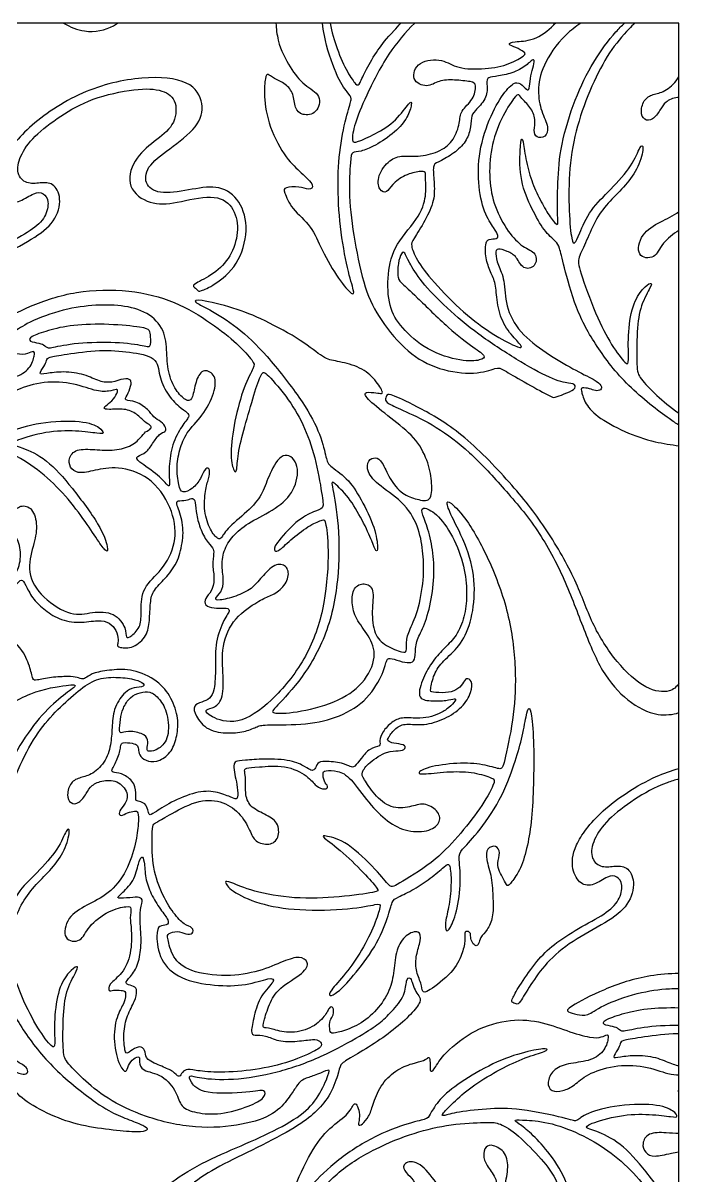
# Model space of a CAD drawing. Header units: millimetres. Extents: x 13 to 273, y -113 to 93.
# Drawn here: x 127 to 172.6, y 12.4 to 92.6 of the extents above; entities that cross this region are included whole.
import ezdxf

# ---------------------------------------------------------------- set-up
doc = ezdxf.new("R2010")
doc.units = ezdxf.units.MM
doc.header["$MEASUREMENT"] = 0
doc.layers.add('Layer 03', color=5, linetype='Continuous')

msp = doc.modelspace()

# ---------------------------------------------------------------- linework, layer by layer
at = {"layer": 'Layer 03'}
for p, q in [((172.577, 92.581), (13.123, 92.581)), ((172.577, -97.448), (172.577, 92.581))]:
    msp.add_line(p, q, dxfattribs=at)
for points, knots in [([(129.826, 92.581), (130.291, 92.302), (131.505, 91.812), (132.877, 92.117), (133.484, 92.514), (133.572, 92.581)], [269.641753, 269.641753, 269.641753, 269.641753, 270.718466, 272.32035, 272.617449, 272.617449, 272.617449, 272.617449]), ([(144.576, 92.581), (144.59, 92.194), (144.736, 91.03), (145.575, 89.411), (146.519, 88.221), (147.81, 87.593), (147.461, 86.239), (146.36, 86.129), (145.875, 86.649), (145.827, 87.675), (145.28, 88.379), (144.405, 88.721), (143.987, 89.111), (143.837, 88.878), (143.721, 87.634), (144.034, 85.353), (145.346, 83.042), (146.338, 82.199), (147.357, 81.205), (146.872, 80.958), (146.24, 81.229), (145.122, 81.164), (145.114, 80.917), (145.615, 79.684), (147.119, 78.455), (147.678, 76.878), (148.991, 74.653), (149.934, 73.596), (150.058, 73.842), (149.555, 75.309), (149.001, 78.428), (148.833, 81.571), (149.037, 84.304), (149.616, 86.664), (149.902, 87.397), (149.616, 87.642), (148.781, 88.813), (147.997, 91.209), (147.835, 92.308), (147.809, 92.581)], [219.714014, 219.714014, 219.714014, 219.714014, 220.504489, 221.927098, 223.349708, 224.772318, 226.194927, 227.617537, 229.040146, 230.462756, 231.885366, 233.307975, 234.730585, 236.153194, 237.575804, 238.998414, 240.421023, 241.843633, 243.266242, 244.688852, 246.111462, 247.534071, 248.956681, 250.37929, 251.8019, 253.22451, 254.647119, 256.069729, 257.492339, 258.914948, 260.337558, 261.760167, 263.182777, 264.605387, 266.027996, 267.450606, 268.873215, 270.295825, 270.808819, 270.808819, 270.808819, 270.808819]), ([(148.342, 92.581), (148.453, 91.959), (148.833, 90.672), (149.56, 89.075), (150.19, 88.205), (150.384, 88.297), (150.808, 89.316), (151.655, 90.747), (152.248, 91.469), (152.791, 92.07), (152.932, 92.227), (153.09, 92.4), (153.261, 92.581)], [276.150305, 276.150305, 276.150305, 276.150305, 277.408873, 278.831483, 280.254092, 281.676702, 283.099311, 284.521921, 285.944531, 285.944531, 285.944531, 286.314994, 286.314994, 286.314994, 286.314994]), ([(154.219, 92.581), (153.577, 91.946), (152.222, 90.336), (150.752, 87.339), (150.013, 85.541), (149.801, 84.231), (150.146, 84.278), (151.456, 84.827), (152.971, 85.776), (153.92, 87.22), (154.053, 87.024), (153.763, 86.035), (152.924, 85.015), (151.394, 83.987), (150.436, 83.626), (149.832, 83.619), (149.762, 83.226), (149.608, 80.643), (150.004, 77.469), (150.734, 74.003), (151.779, 71.945), (153.72, 69.613), (155.87, 68.435), (158.487, 68.093), (159.987, 68.68), (160.269, 68.544), (161.746, 67.665), (163.728, 66.58), (163.904, 66.519), (164.575, 66.786), (165.399, 67.107), (165.384, 67.48), (165.063, 67.511), (163.766, 67.77), (161.317, 69.16), (158.576, 70.949), (156.408, 72.761), (154.596, 74.666), (153.779, 76.009), (153.516, 76.699), (153.306, 76.654), (153.043, 75.934), (153.021, 74.741), (153.306, 74.531), (154.146, 73.751), (156.655, 71.256), (158.434, 69.924), (159.213, 69.417), (158.872, 69.13), (157.548, 69.01), (155.029, 69.782), (153.229, 71.461), (152.386, 72.781), (152.289, 75.183), (152.794, 77.199), (154.717, 79.218), (155.049, 80.823), (154.949, 81.801), (155.009, 82.27), (154.65, 82.3), (153.542, 82.07), (152.575, 81.322), (152.301, 80.735), (151.729, 80.902), (151.585, 81.969), (152.489, 83.148), (153.374, 83.394), (154.582, 83.257), (156.076, 83.669), (156.976, 84.44), (157.379, 85.698), (157.35, 86.464), (158.343, 87.249), (158.523, 88.352), (158.232, 88.513), (156.949, 88.643), (155.876, 88.623), (155.113, 88.041), (153.91, 88.573), (154.391, 89.987), (156.247, 90.107), (157.099, 89.395), (159.168, 89.347), (160.869, 89.708), (161.976, 90.396), (161.871, 90.559), (161.253, 90.897), (160.636, 91.095), (161.044, 91.316), (162.453, 91.305), (163.535, 92.067), (163.958, 92.539), (163.995, 92.581)], [14.460601, 14.460601, 14.460601, 14.460601, 15.648706, 17.071315, 18.493925, 19.916534, 21.339144, 22.761754, 24.184363, 25.606973, 27.029582, 28.452192, 29.874802, 31.297411, 32.720021, 34.142631, 35.56524, 36.98785, 38.410459, 39.833069, 41.255679, 42.678288, 44.100898, 45.523507, 46.946117, 48.368727, 49.791336, 51.213946, 52.636555, 54.059165, 55.481775, 56.904384, 58.326994, 59.749603, 61.172213, 62.594823, 64.017432, 65.440042, 66.862651, 68.285261, 69.707871, 71.13048, 72.55309, 73.975699, 75.398309, 76.820919, 78.243528, 79.666138, 81.088747, 82.511357, 83.933967, 85.356576, 86.779186, 88.201796, 89.624405, 91.047015, 92.469624, 93.892234, 95.314844, 96.737453, 98.160063, 99.582672, 101.005282, 102.427892, 103.850501, 105.273111, 106.69572, 108.11833, 109.54094, 110.963549, 112.386159, 113.808768, 115.231378, 116.653988, 118.076597, 119.499207, 120.921816, 122.344426, 123.767036, 125.189645, 126.612255, 128.034864, 129.457474, 130.880084, 132.302693, 133.725303, 135.147912, 136.570522, 137.993132, 139.415741, 140.838351, 140.978621, 140.978621, 140.978621, 140.978621]), ([(165.761, 92.581), (165.393, 92.332), (164.218, 91.397), (163.032, 89.548), (162.729, 87.853), (162.988, 86.415), (163.582, 85.303), (163.323, 84.609), (162.645, 84.584), (162.462, 85.086), (162.662, 85.872), (162.278, 86.75), (161.558, 87.41), (161.475, 87.653), (161.216, 87.552), (160.204, 85.997), (159.471, 83.878), (159.363, 81.704), (159.719, 79.819), (160.726, 77.984), (161.724, 76.968), (162.74, 76.638), (162.665, 75.593), (161.705, 75.405), (161.328, 76.365), (160.66, 76.732), (159.927, 76.959), (159.813, 76.637), (159.974, 75.776), (160.504, 74.774), (160.466, 72.92), (161.469, 71.037), (163.348, 69.631), (165.277, 68.483), (166.787, 67.761), (167.241, 67.364), (167.192, 67.045), (166.759, 66.988), (166.404, 67.18), (165.78, 67.251), (165.78, 67.144), (165.965, 66.244), (166.773, 65.258), (168.801, 64.124), (170.715, 63.467), (172.046, 63.265), (172.577, 63.198)], [43.326094, 43.326094, 43.326094, 43.326094, 43.978281, 45.548934, 47.119587, 48.69024, 50.260893, 51.831546, 53.402199, 54.972852, 56.543505, 58.114158, 59.68481, 61.255463, 62.826116, 64.396769, 65.967422, 67.538075, 69.108728, 70.679381, 72.250034, 73.820687, 75.39134, 76.961992, 78.532645, 80.103298, 81.673951, 83.244604, 84.815257, 86.38591, 87.956563, 89.527216, 91.097869, 92.668521, 94.239174, 95.809827, 97.38048, 98.951133, 100.521786, 102.092439, 103.663092, 105.233745, 106.804398, 108.375051, 109.945703, 111.108035, 111.108035, 111.108035, 111.108035]), ([(172.577, 64.632), (172.385, 64.75), (172.164, 64.896), (171.901, 65.081), (171.139, 65.617), (168.894, 67.363), (166.772, 70.136), (165.367, 72.725), (164.539, 75.894), (164.257, 77.051), (164.119, 77.352), (163.193, 78.09), (162.379, 79.618), (161.503, 81.558), (161.525, 83.993), (161.662, 84.681), (161.762, 84.343), (161.987, 82.731), (162.45, 81.268), (163.087, 79.968), (163.725, 78.931), (164.225, 78.406), (164.137, 78.956), (164.137, 81.481), (164.325, 84.043), (165.33, 87.346), (166.602, 89.925), (167.872, 91.652), (168.601, 92.396), (168.794, 92.581)], [120.397586, 120.397586, 120.397586, 120.397586, 120.940274, 120.940274, 120.940274, 122.510927, 124.08158, 125.652233, 127.222885, 128.793538, 130.364191, 131.934844, 133.505497, 135.07615, 136.646803, 138.217456, 139.788109, 141.358762, 142.929415, 144.500067, 146.07072, 147.641373, 149.212026, 150.782679, 152.353332, 153.923985, 155.494638, 157.065291, 157.658819, 157.658819, 157.658819, 157.658819]), ([(169.519, 92.581), (169.382, 92.45), (168.764, 91.834), (167.743, 90.635), (166.502, 88.263), (165.443, 85.425), (164.917, 82.522), (164.92, 79.368), (165.13, 77.307), (165.341, 77.197), (165.595, 77.796), (166.393, 79.646), (167.834, 80.975), (169.385, 82.704), (169.905, 84.148), (170.185, 84.084), (169.815, 82.566), (168.884, 81.289), (167.773, 80.23), (166.791, 79.005), (166.165, 77.423), (165.539, 76.21), (165.595, 75.606), (166.805, 72.219), (167.913, 70.117), (168.964, 68.76), (169.123, 68.918), (168.998, 70.806), (169.315, 73.033), (170.084, 74.186), (170.683, 74.593), (170.705, 74.356), (169.891, 72.988), (169.643, 71.292), (169.627, 68.5), (169.803, 67.94), (170.942, 66.769), (171.954, 65.885), (172.577, 65.471)], [122.892848, 122.892848, 122.892848, 122.892848, 123.3451, 124.946984, 126.548869, 128.150753, 129.752637, 131.354522, 132.956406, 134.558291, 136.160175, 137.76206, 139.363944, 140.965828, 142.567713, 144.169597, 145.771482, 147.373366, 148.97525, 150.577135, 152.179019, 153.780904, 155.382788, 156.984673, 158.586557, 160.188441, 161.790326, 163.39221, 164.994095, 166.595979, 168.197863, 169.799748, 171.401632, 173.003517, 174.605401, 176.207285, 177.80917, 179.260501, 179.260501, 179.260501, 179.260501]), ([(172.577, 87.427), (172.542, 87.423), (172.174, 87.372), (171.599, 87.115), (171.295, 86.553), (170.764, 85.788), (170.147, 85.796), (169.874, 86.381), (170.163, 87.365), (170.858, 87.654), (171.685, 87.817), (172.354, 88.469), (172.576, 88.851), (172.577, 88.853)], [89.538946, 89.538946, 89.538946, 89.538946, 89.705527, 91.307412, 92.909296, 94.51118, 96.113065, 97.714949, 99.316834, 100.918718, 102.520602, 104.122487, 104.133698, 104.133698, 104.133698, 104.133698]), ([(172.577, 78.16), (172.172, 77.918), (171.282, 77.19), (170.982, 76.157), (169.568, 76.263), (169.91, 77.983), (171.221, 78.734), (172.164, 79.182), (172.577, 79.48)], [61.144026, 61.144026, 61.144026, 61.144026, 62.473492, 64.075377, 65.677261, 67.279145, 68.88103, 70.251251, 70.251251, 70.251251, 70.251251]), ([(172.577, 46.695), (172.424, 46.421), (171.891, 45.998), (170.367, 46.154), (168.22, 48.042), (166.453, 50.872), (165.546, 53.689), (163.426, 57.425), (161.173, 60.326), (157.625, 64.056), (154.561, 65.87), (152.505, 66.797), (152.304, 66.783), (152.143, 66.448), (152.277, 66.152), (153.446, 65.641), (155.703, 64.593), (158.041, 62.82), (160.258, 60.415), (162.71, 57.583), (164.573, 54.176), (165.89, 50.594), (167.206, 47.368), (168.957, 45.399), (170.896, 44.372), (172.135, 44.502), (172.577, 44.641)], [234.2922, 234.2922, 234.2922, 234.2922, 235.477009, 237.078893, 238.680778, 240.282662, 241.884546, 243.486431, 245.088315, 246.6902, 248.292084, 249.893968, 251.495853, 253.097737, 254.699622, 256.301506, 257.903391, 259.505275, 261.107159, 262.709044, 264.310928, 265.912813, 267.514697, 269.116581, 270.718466, 271.811084, 271.811084, 271.811084, 271.811084]), ([(172.577, 40.036), (172.292, 39.957), (171.068, 39.572), (169.463, 38.629), (167.556, 37.203), (166.596, 35.799), (166.395, 34.566), (167.086, 33.844), (168.078, 33.973), (168.97, 34.017), (169.588, 32.952), (169.157, 31.227), (167.582, 30.055), (165.115, 28.787), (163.306, 27.24), (162.251, 25.699), (161.462, 24.372), (161.325, 24.372), (160.901, 24.509), (160.982, 24.727), (161.519, 25.722), (162.731, 27.449), (163.806, 28.501), (165.579, 29.663), (167.52, 30.651), (168.485, 31.582), (168.706, 32.734), (168.303, 33.286), (167.682, 33.343), (166.647, 32.573), (165.727, 32.653), (165.096, 33.7), (165.188, 35.299), (166.954, 37.765), (169.605, 39.58), (170.996, 40.196), (171.518, 40.427), (172.049, 40.617), (172.577, 40.77)], [58.07613, 58.07613, 58.07613, 58.07613, 58.601203, 60.376997, 62.152791, 63.928585, 65.704379, 67.480173, 69.255967, 71.031761, 72.807555, 74.583349, 76.359143, 78.134937, 79.910731, 81.686525, 83.462319, 85.238113, 87.013907, 88.789702, 90.565496, 92.34129, 94.117084, 95.892878, 97.668672, 99.444466, 101.22026, 102.996054, 104.771848, 106.547642, 108.323436, 110.09923, 111.875024, 113.650818, 115.426612, 115.426612, 115.426612, 116.093229, 116.093229, 116.093229, 116.093229]), ([(172.577, 26.511), (171.909, 26.503), (170.004, 26.348), (167.284, 25.426), (164.773, 24.084), (164.786, 23.83), (165.496, 23.665), (166.219, 23.5), (167.069, 24.249), (169.745, 25.225), (171.457, 25.44), (172.364, 25.471), (172.577, 25.472)], [65.169874, 65.169874, 65.169874, 65.169874, 66.00888, 67.543971, 69.079061, 70.614151, 72.149241, 73.684332, 75.219422, 76.754512, 78.289602, 78.771818, 78.771818, 78.771818, 78.771818]), ([(172.577, 22.892), (171.733, 22.898), (169.899, 22.789), (168.575, 22.392), (168.412, 22.659), (168.041, 22.837), (167.254, 22.926), (167.313, 23.267), (168.154, 23.554), (168.642, 23.695), (169.129, 23.836), (170.181, 24.099), (171.814, 24.148), (172.577, 24.129)], [11.851402, 11.851402, 11.851402, 11.851402, 13.290334, 14.767038, 16.243742, 17.720445, 19.197149, 20.673853, 22.150557, 22.150557, 22.150557, 23.62726, 24.955973, 24.955973, 24.955973, 24.955973]), ([(172.577, 9.194), (172.471, 9.482), (172.024, 10.462), (170.239, 12.839), (168.523, 14.822), (166.652, 15.631), (166.058, 15.761), (166.204, 16.022), (168.468, 16.706), (170.603, 16.752), (172.22, 16.523), (172.51, 16.508), (172.304, 16.935), (171.099, 17.484), (167.927, 17.362), (165.851, 16.676), (165.46, 16.157), (164.993, 16.401), (161.422, 17.169), (159.235, 17.126), (156.846, 16.83), (156.161, 16.577), (156.045, 16.675), (156.99, 17.637), (158.306, 18.767), (160.178, 19.879), (161.935, 20.706), (163.453, 21.119), (163.498, 21.334), (162.258, 21.173), (159.977, 20.472), (157.548, 19.077), (155.978, 17.868), (155.311, 16.796), (155.152, 16.377), (154.301, 16.262), (151.627, 15.371), (148.803, 13.576), (146.889, 11.685), (145.937, 10.217), (145.596, 9.054), (145.338, 9.159), (145.479, 10.839), (146.883, 13.933), (148.08, 15.675), (149.661, 16.701), (149.984, 17.541), (150.198, 17.431), (150.404, 16.859), (150.37, 16.253), (150.253, 15.909), (150.549, 15.971), (151.072, 16.556), (151.214, 17.06), (151.336, 17.419), (151.457, 17.779), (151.8, 18.714), (152.869, 19.82), (154.118, 20.288), (154.91, 20.44), (155.187, 20.736), (155.272, 20.612), (155.311, 20.059), (155.263, 19.649), (155.549, 19.734), (156.016, 20.717), (158.051, 22.502), (160.621, 23.372), (162.864, 23.242), (164.819, 22.494), (166.531, 21.991), (167.221, 22.063), (167.638, 22.322), (167.71, 22.049), (167.408, 21.042), (166.337, 20.371), (164.836, 20.286), (163.779, 19.817), (163.378, 18.896), (163.677, 18.274), (164.512, 18.308), (165.314, 18.709), (166.132, 19.502), (168.027, 20.16), (170.204, 20.131), (171.778, 19.514), (172.371, 19.46), (172.577, 19.465)], [211.948028, 211.948028, 211.948028, 211.948028, 212.729991, 214.067915, 215.40584, 216.743764, 218.081689, 219.419613, 220.757538, 222.095462, 223.433387, 224.771311, 226.109236, 227.44716, 228.785085, 230.123009, 231.460934, 232.798858, 234.136783, 235.474707, 236.812631, 238.150556, 239.48848, 240.826405, 242.164329, 243.502254, 244.840178, 246.178103, 247.516027, 248.853952, 250.191876, 251.529801, 252.867725, 254.20565, 255.543574, 256.881499, 258.219423, 259.557348, 260.895272, 262.233196, 263.571121, 264.909045, 266.24697, 267.584894, 268.922819, 270.260743, 271.598668, 272.936592, 274.274517, 275.612441, 276.950366, 278.28829, 279.626215, 280.964139, 280.964139, 280.964139, 282.302064, 283.639988, 284.977912, 286.315837, 287.653761, 288.991686, 290.32961, 291.667535, 293.005459, 294.343384, 295.681308, 297.019233, 298.357157, 299.695082, 301.033006, 302.370931, 303.708855, 305.04678, 306.384704, 307.722628, 309.060553, 310.398477, 311.736402, 313.074326, 314.412251, 315.750175, 317.0881, 318.426024, 319.763949, 321.101873, 322.064389, 322.064389, 322.064389, 322.064389]), ([(172.577, 22.314), (172.445, 22.314), (172.31, 22.311), (172.173, 22.306), (171.411, 22.275), (169.708, 22.03), (168.577, 21.844), (168.515, 21.659), (168.36, 21.225), (167.896, 20.605), (168.391, 20.698), (169.646, 20.884), (171.196, 20.667), (172.019, 20.224), (172.447, 20.125), (172.577, 20.109)], [40.149816, 40.149816, 40.149816, 40.149816, 40.331687, 40.331687, 40.331687, 41.339979, 42.348271, 43.356563, 44.364855, 45.373148, 46.38144, 47.389732, 48.398024, 49.406316, 49.862766, 49.862766, 49.862766, 49.862766]), ([(172.577, 18.429), (172.533, 18.382), (172.495, 18.315), (172.538, 18.266), (172.577, 18.25)], [47.38786, 47.38786, 47.38786, 47.38786, 48.165281, 48.731595, 48.731595, 48.731595, 48.731595]), ([(172.577, 4.106), (172.289, 4.143), (171.459, 4.106), (170.314, 3.769), (168.154, 5.083), (167.073, 6.885), (167.606, 8.778), (167.92, 10.115), (167.54, 11.416), (166.684, 11.611), (166.077, 11.015), (165.99, 9.942), (166.608, 9.107), (166.781, 7.795), (166.355, 6.643), (165.691, 6.116), (165.38, 5.524), (165.316, 5.333), (165.052, 5.421), (164.844, 6.012), (163.869, 6.683), (163.102, 7.635), (162.912, 8.752), (163.024, 9.247), (162.735, 9.296), (162.41, 8.963), (162.364, 8.461), (162.273, 8.136), (162.126, 7.88), (161.921, 7.887), (161.102, 8.778), (160.443, 10.486), (160.396, 11.564), (160.768, 12.901), (160.596, 14.122), (159.613, 14.638), (159.128, 14.533), (158.936, 13.823), (159.246, 13.063), (159.971, 12.242), (159.943, 11.163), (159.551, 10.486), (159.418, 9.741), (159.513, 9.121), (159.074, 9.064), (156.669, 10.619), (155.586, 12.199), (154.429, 13.534), (153.41, 13.376), (153.42, 12.792), (154.063, 12.298), (154.349, 11.665), (154.419, 11.091), (154.508, 10.745), (153.993, 10.715), (151.035, 10.971), (148.984, 10.287), (147.329, 8.276), (146.217, 6.107), (146.158, 3.876), (146.146, 3.27), (145.872, 3.076), (145.61, 2.734), (145.541, 2.163), (145.187, 2.003), (144.936, 2.243), (145.05, 5.212), (145.494, 7.794), (146.866, 10.549), (148.875, 12.802), (151.471, 14.388), (154.228, 15.477), (156.723, 16.065), (159.353, 16.169), (159.949, 16.169), (161.163, 15.552), (162.913, 13.741), (164.083, 12.345), (164.72, 10.125), (164.895, 8.965), (165.1, 9.073), (165.254, 9.993), (164.813, 12.244), (163.427, 14.245), (162.291, 15.443), (161.398, 16.113), (161.028, 16.347), (161.84, 16.329), (163.698, 16.176), (165.972, 15.256), (167.909, 14.096), (169.666, 12.45), (171.108, 10.575), (172.069, 9.105), (172.453, 8.557), (172.577, 8.438)], [86.172779, 86.172779, 86.172779, 86.172779, 86.965091, 88.303015, 89.64094, 90.978864, 92.316789, 93.654713, 94.992637, 96.330562, 97.668486, 99.006411, 100.344335, 101.68226, 103.020184, 104.358109, 105.696033, 107.033958, 108.371882, 109.709807, 111.047731, 112.385656, 113.72358, 115.061505, 116.399429, 117.737354, 119.075278, 120.413202, 121.751127, 123.089051, 124.426976, 125.7649, 127.102825, 128.440749, 129.778674, 131.116598, 132.454523, 133.792447, 135.130372, 136.468296, 137.806221, 139.144145, 140.48207, 141.819994, 143.157918, 144.495843, 145.833767, 147.171692, 148.509616, 149.847541, 151.185465, 152.52339, 153.861314, 155.199239, 156.537163, 157.875088, 159.213012, 160.550937, 161.888861, 163.226786, 164.56471, 165.902634, 167.240559, 168.578483, 169.916408, 171.254332, 172.592257, 173.930181, 175.268106, 176.60603, 177.943955, 179.281879, 180.619804, 181.957728, 183.295653, 184.633577, 185.971502, 187.309426, 188.647351, 189.985275, 191.323199, 192.661124, 193.999048, 195.336973, 196.674897, 198.012822, 199.350746, 200.688671, 202.026595, 203.36452, 204.702444, 206.040369, 207.378293, 208.716218, 209.932346, 209.932346, 209.932346, 209.932346]), ([(172.577, 15.384), (172.281, 15.392), (171.519, 15.452), (170.4, 15.466), (169.974, 14.668), (170.208, 14.024), (170.829, 13.717), (171.716, 13.957), (172.393, 14.085), (172.577, 14.11)], [62.017631, 62.017631, 62.017631, 62.017631, 62.88245, 64.220375, 65.558299, 66.896224, 68.234148, 69.572073, 70.031624, 70.031624, 70.031624, 70.031624])]:
    msp.add_open_spline(points, degree=3, knots=knots, dxfattribs=at)
for points in [[(157.647, 84.24), (157.857, 84.525), (158.102, 85.134), (158.127, 86.061), (158.325, 86.417), (159.241, 87.305), (159.266, 88.245), (159.19, 88.803), (159.723, 88.854), (160.853, 89.032), (161.906, 89.527), (162.516, 90.212), (162.541, 89.793), (162.313, 89.133), (162.198, 88.295), (162.16, 87.788), (161.818, 88.13), (161.348, 88.6), (160.637, 88.067), (159.634, 86.556), (158.682, 83.954), (158.58, 81.44), (159.031, 79.316), (159.777, 78.269), (160.048, 77.775), (159.961, 77.572), (159.341, 77.591), (159.102, 77.308), (159.152, 76.08), (159.546, 75.151), (159.882, 74.411), (159.921, 72.998), (160.42, 71.451), (161.431, 70.395), (161.746, 69.982), (161.369, 70.008), (159.657, 70.912), (157.655, 72.361), (155.42, 74.664), (154.269, 76.198), (153.93, 77.197), (154.08, 77.461), (154.969, 78.869), (155.626, 80.258), (155.573, 81.569), (155.454, 82.73), (155.755, 82.867), (156.843, 83.424), (157.437, 83.955), (157.647, 84.24)], [(131.133, 87.703), (132.523, 88.319), (135.435, 88.967), (138.757, 88.637), (139.631, 86.966), (139.262, 85.373), (137.125, 83.78), (135.493, 82.576), (135.455, 81.236), (136.581, 80.633), (138.835, 81.041), (140.685, 81.35), (142.14, 80.283), (142.723, 78.245), (141.966, 75.684), (140.241, 74.313), (139.239, 73.893), (139.194, 73.982), (138.765, 74.296), (138.917, 74.457), (140.483, 75.235), (141.567, 76.504), (142.048, 78.25), (141.66, 79.924), (140.244, 80.737), (137.568, 80.027), (135.834, 79.913), (134.148, 81.102), (134.624, 83.114), (136.132, 84.377), (137.559, 85.397), (137.773, 87.172), (136.796, 87.974), (134.931, 88.076), (131.698, 87.369), (129.599, 86.136), (127.693, 84.711), (126.733, 83.306), (126.532, 82.074), (127.223, 81.351), (128.215, 81.481), (129.106, 81.524), (129.725, 80.46), (129.293, 78.734), (127.719, 77.563), (125.252, 76.294), (123.443, 74.748), (122.388, 73.206), (121.598, 71.88), (121.461, 71.88), (121.038, 72.017), (121.118, 72.234), (121.656, 73.229), (122.868, 74.956), (123.943, 76.008), (125.715, 77.171), (127.657, 78.159), (128.622, 79.089), (128.842, 80.241), (128.44, 80.793), (127.819, 80.851), (126.784, 80.08), (125.864, 80.161), (125.232, 81.208), (125.325, 82.807), (127.09, 85.273), (129.742, 87.087), (131.133, 87.703)], [(143.102, 52.214), (142.675, 51.945), (141.451, 51.082), (140.734, 49.002), (140.979, 46.851), (140.856, 45.347), (140.104, 44.91), (139.597, 44.857), (139.895, 44.385), (141.853, 43.686), (144.266, 45.312), (146.714, 48.302), (147.956, 51.712), (148.309, 55.789), (148.026, 58.052), (147.921, 58.083), (147.011, 57.749), (145.682, 56.744), (144.783, 55.855), (144.469, 55.845), (144.396, 56.221), (146.038, 58.062), (147.283, 58.669), (147.9, 58.826), (147.848, 59.37), (147.405, 62.08), (146.624, 64.483), (145.533, 66.374), (143.843, 68.359), (143.595, 68.359), (143.075, 66.858), (142.39, 64.46), (141.894, 62.558), (141.882, 61.282), (141.634, 61.388), (141.374, 62.558), (141.658, 64.85), (142.371, 67.445), (143.112, 68.723), (143.074, 68.991), (141.962, 70.269), (140.173, 71.701), (137.604, 73.28), (134.463, 74.09), (130.625, 74.019), (127.42, 72.933), (124.91, 71.591), (124.923, 71.337), (125.633, 71.173), (126.356, 71.008), (127.206, 71.756), (129.882, 72.733), (132.101, 73.012), (134.093, 72.974), (135.919, 72.403), (136.959, 71.058), (136.97, 69.477), (137.146, 67.903), (137.801, 66.77), (138.485, 66.212), (138.798, 66.476), (138.983, 67.649), (139.433, 68.588), (140.371, 68.226), (140.43, 67.151), (139.648, 65.411), (138.392, 64.229), (137.923, 63.093), (137.625, 61.788), (137.824, 60.344), (138.043, 59.845), (138.81, 60.194), (139.368, 60.901), (139.697, 61.758), (140.035, 61.569), (139.906, 60.921), (139.657, 60.134), (139.549, 58.644), (140.011, 57.276), (140.575, 56.652), (140.796, 56.742), (141.159, 57.467), (142.866, 58.813), (143.696, 59.913), (144.08, 61.2), (145.048, 62.908), (146.215, 62.104), (146.014, 60.226), (144.847, 58.925), (142.916, 57.999), (141.763, 57.168), (141.022, 56.19), (140.757, 55.003), (140.994, 53.807), (140.794, 52.98), (140.263, 52.553), (140.538, 52.401), (141.81, 52.715), (142.931, 53.237), (143.548, 54.034), (144.526, 55.06), (145.343, 54.908), (145.561, 54.091), (144.906, 53.094), (144.013, 52.696), (143.529, 52.483), (143.102, 52.214)], [(143.823, 71.875), (144.621, 71.488), (146.49, 70.478), (147.926, 69.227), (148.716, 69.096), (150.309, 68.753), (151.415, 67.937), (152.087, 66.844), (151.889, 66.818), (151.442, 66.884), (150.573, 66.976), (151.02, 66.304), (152.802, 64.946), (154.428, 63.622), (155.218, 61.949), (155.434, 60.587), (155.4, 59.235), (154.377, 59.473), (153.378, 59.769), (152.435, 60.905), (151.957, 62.155), (151.503, 62.427), (150.958, 62.223), (150.855, 61.405), (151.696, 60.428), (153.639, 59.176), (154.574, 57.369), (154.816, 55.698), (154.883, 53.978), (154.458, 51.572), (153.761, 50.255), (153.609, 49.439), (153.674, 48.894), (153.489, 48.753), (152.172, 49.275), (151.378, 50.059), (151.203, 51.692), (151.454, 53.314), (150.724, 53.717), (149.93, 53.379), (149.821, 52.28), (150.082, 51.18), (151.04, 50.016), (151.66, 48.594), (150.715, 46.605), (148.769, 45.308), (145.857, 44.594), (144.142, 44.572), (144.439, 44.891), (146.417, 46.957), (148.308, 50.273), (149.03, 54.408), (148.929, 58.219), (148.391, 60.773), (148.521, 60.708), (149.632, 59.687), (150.611, 57.995), (151.315, 56.44), (151.537, 55.785), (151.685, 55.964), (151.516, 57.413), (150.49, 59.549), (149.535, 61), (148.175, 61.842), (148.08, 62.347), (147.638, 64.169), (146.369, 66.432), (143.881, 69.602), (141.911, 71.502), (139.783, 72.772), (138.811, 73.228), (139.059, 73.424), (141.703, 72.802), (143.025, 72.262), (143.823, 71.875)], [(128.778, 71.203), (129.265, 71.344), (130.373, 71.621), (133, 71.68), (135.434, 71.428), (135.835, 71.235), (135.864, 70.849), (135.939, 69.929), (135.226, 70.241), (132.852, 70.463), (130.047, 70.3), (128.711, 69.899), (128.548, 70.166), (128.177, 70.344), (127.391, 70.433), (127.45, 70.775), (128.291, 71.062), (128.778, 71.203)], [(111.472, 64.927), (111.594, 65.286), (111.937, 66.221), (113.005, 67.328), (114.255, 67.795), (115.046, 67.948), (115.323, 68.243), (115.409, 68.119), (115.447, 67.566), (115.399, 67.156), (115.685, 67.242), (116.153, 68.224), (118.187, 70.01), (120.757, 70.879), (123, 70.75), (124.956, 70.002), (126.667, 69.499), (127.357, 69.571), (127.774, 69.829), (127.846, 69.556), (127.544, 68.55), (126.473, 67.879), (124.973, 67.794), (123.916, 67.325), (123.515, 66.404), (123.813, 65.781), (124.649, 65.816), (125.45, 66.216), (126.269, 67.009), (128.163, 67.667), (130.34, 67.639), (132.077, 66.958), (132.998, 66.958), (133.554, 67.155), (133.621, 67.026), (133.33, 66.409), (132.788, 66.023), (132.571, 65.8), (132.842, 65.684), (134.085, 65.815), (134.936, 65.42), (135.476, 64.82), (135.901, 64.622), (135.962, 64.379), (135.491, 64.189), (135.232, 63.786), (134.495, 63.102), (133.219, 62.829), (131.805, 62.958), (130.536, 62.973), (130.111, 62.175), (130.344, 61.531), (130.966, 61.224), (132.101, 61.531), (133.796, 61.807), (136.077, 60.951), (137.522, 58.59), (137.703, 56.422), (136.674, 54.483), (135.271, 53.381), (135.182, 51.688), (135.249, 50.664), (134.514, 49.907), (134.091, 49.785), (134.236, 50.442), (133.401, 51.655), (131.775, 51.666), (130.45, 51.277), (128.291, 52.59), (127.21, 54.392), (127.742, 56.286), (128.056, 57.623), (127.677, 58.923), (126.82, 59.118), (126.213, 58.522), (126.127, 57.449), (126.745, 56.614), (126.918, 55.303), (126.491, 54.151), (125.828, 53.623), (125.516, 53.032), (125.452, 52.84), (125.188, 52.928), (124.981, 53.519), (124.006, 54.191), (123.238, 55.142), (123.048, 56.26), (123.161, 56.755), (122.872, 56.803), (122.546, 56.471), (122.5, 55.969), (122.41, 55.643), (122.262, 55.388), (122.058, 55.394), (121.239, 56.286), (120.58, 57.993), (120.532, 59.072), (120.905, 60.408), (120.733, 61.63), (119.75, 62.145), (119.265, 62.04), (119.073, 61.33), (119.382, 60.57), (120.108, 59.749), (120.079, 58.671), (119.688, 57.993), (119.554, 57.249), (119.65, 56.628), (119.211, 56.571), (116.805, 58.127), (115.722, 59.706), (114.565, 61.041), (113.546, 60.883), (113.556, 60.3), (114.199, 59.805), (114.486, 59.172), (114.555, 58.599), (114.644, 58.252), (114.13, 58.223), (111.172, 58.478), (109.12, 57.794), (107.466, 55.784), (106.354, 53.615), (106.294, 51.383), (106.283, 50.778), (106.009, 50.584), (105.746, 50.241), (105.678, 49.67), (105.324, 49.51), (105.072, 49.75), (105.186, 52.719), (105.63, 55.301), (107.002, 58.056), (109.011, 60.309), (111.608, 61.896), (114.365, 62.984), (116.86, 63.573), (119.489, 63.676), (120.086, 63.676), (121.3, 63.059), (123.05, 61.249), (124.219, 59.852), (124.857, 57.632), (125.031, 56.473), (125.237, 56.58), (125.391, 57.501), (124.949, 59.751), (123.563, 61.752), (122.428, 62.951), (121.534, 63.62), (121.164, 63.855), (121.976, 63.837), (123.835, 63.684), (126.109, 62.763), (128.046, 61.603), (129.803, 59.957), (131.245, 58.082), (132.235, 56.566), (132.822, 55.737), (132.973, 55.97), (132.448, 57.587), (130.375, 60.347), (128.66, 62.33), (126.789, 63.139), (126.195, 63.269), (126.34, 63.53), (128.604, 64.214), (130.739, 64.259), (132.356, 64.031), (132.646, 64.015), (132.44, 64.442), (131.235, 64.991), (128.063, 64.869), (125.987, 64.183), (125.597, 63.665), (125.129, 63.909), (121.559, 64.676), (119.371, 64.633), (116.982, 64.338), (116.298, 64.085), (116.182, 64.183), (117.126, 65.145), (118.443, 66.275), (120.314, 67.386), (122.071, 68.213), (123.589, 68.626), (123.634, 68.842), (122.395, 68.68), (120.113, 67.979), (117.684, 66.585), (116.115, 65.375), (115.448, 64.303), (115.289, 63.884), (114.437, 63.769), (111.764, 62.878), (108.94, 61.084), (107.025, 59.192), (106.074, 57.724), (105.733, 56.561), (105.475, 56.667), (105.616, 58.347), (107.02, 61.44), (108.216, 63.182), (109.797, 64.208), (110.121, 65.048), (110.334, 64.938), (110.541, 64.367), (110.506, 63.761), (110.389, 63.416), (110.686, 63.478), (111.209, 64.064), (111.351, 64.567), (111.472, 64.927)], [(132.309, 69.813), (131.547, 69.782), (129.845, 69.538), (128.714, 69.352), (128.652, 69.166), (128.497, 68.732), (128.032, 68.112), (128.528, 68.205), (129.783, 68.391), (131.332, 68.174), (132.339, 67.632), (133.176, 67.555), (134.043, 67.911), (134.555, 67.803), (134.524, 67.384), (134.245, 66.656), (133.981, 66.331), (134.849, 66.331), (135.748, 65.696), (136.057, 65.169), (136.615, 64.875), (136.987, 64.456), (136.925, 64.131), (136.507, 64.1), (135.995, 63.325), (135.593, 62.706), (134.865, 62.442), (134.849, 62.21), (136.539, 61.09), (137.143, 60.289), (137.209, 60.459), (137.117, 61.682), (137.341, 63.315), (138.061, 64.626), (138.614, 65.247), (138.459, 65.504), (137.88, 65.852), (136.979, 66.792), (136.426, 68.09), (136.374, 69.391), (134.418, 69.723), (133.072, 69.844), (132.309, 69.813)], [(118.595, 56.243), (118.285, 56.376), (117.371, 56.777), (116.322, 57.785), (115.692, 58.582), (115.51, 58.526), (115.426, 57.939), (115.048, 57.603), (114.335, 57.491), (113.006, 57.519), (112.74, 57.519), (112.138, 56.75), (111.271, 55.029), (110.795, 53.322), (110.617, 52.567), (110.861, 52.463), (111.57, 52.936), (112.297, 53.384), (112.68, 54.125), (113.182, 54.257), (113.565, 54.078), (113.709, 53.778), (114.079, 53.886), (114.833, 54.496), (115.611, 54.712), (115.778, 54.568), (116.164, 53.601), (116.2, 52.529), (116.129, 52.053), (116.488, 52.119), (117.022, 52.582), (118.255, 53.412), (119.802, 53.828), (121.589, 53.875), (122.74, 53.337), (122.779, 52.853), (122.533, 52.35), (122.168, 51.936), (122.296, 51.798), (123.45, 51.551), (125.344, 50.689), (126.976, 49.077), (127.503, 47.843), (127.687, 46.858), (127.862, 46.883), (128.955, 47.109), (130.216, 47.175), (130.791, 47.1), (131.167, 46.933), (131.392, 47.084), (131.888, 47.431), (133.134, 47.62), (134.612, 47.708), (136.409, 46.889), (137.362, 45.68), (137.829, 44.202), (137.727, 43.048), (137.374, 41.917), (136.505, 41.244), (135.669, 41.207), (135.115, 41.592), (135.028, 42.03), (135.009, 42.379), (134.665, 42.524), (133.829, 42.595), (133.822, 42.376), (133.609, 41.415), (133.094, 40.564), (133.255, 40.498), (134.032, 40.396), (134.816, 39.737), (134.876, 38.784), (134.802, 38.509), (135.186, 38.45), (135.571, 38.28), (135.726, 37.74), (135.756, 37.495), (136.022, 37.599), (137.216, 38.42), (139.079, 39.189), (140.403, 39.207), (141.542, 38.725), (141.849, 38.602), (141.954, 38.777), (141.88, 39.689), (141.703, 40.352), (141.634, 41.01), (141.717, 41.29), (142.337, 41.319), (143.725, 41.45), (145.716, 41.361), (146.663, 40.861), (147.033, 40.586), (147.282, 40.655), (147.455, 41.154), (147.85, 41.309), (149.287, 41.145), (149.778, 40.853), (150.01, 40.818), (150.518, 41.464), (151.065, 42.198), (151.917, 42.293), (151.736, 42.671), (151.942, 43.299), (152.653, 44.027), (153.279, 44.331), (154.416, 44.233), (155.2, 44.301), (155.941, 44.562), (156.608, 44.971), (157.104, 45.511), (157.036, 45.663), (156.485, 45.466), (155.297, 45.431), (154.322, 45.614), (154.799, 47.095), (155.465, 48.269), (156.328, 49.181), (157.128, 49.936), (157.709, 51.295), (157.867, 52.768), (157.765, 54.494), (157.049, 56.708), (155.845, 58.451), (154.809, 58.995), (154.621, 58.666), (155.104, 57.647), (155.496, 55.979), (155.612, 54.135), (155.32, 51.999), (154.745, 50.336), (154.247, 49.544), (154.294, 48.361), (154.007, 48.072), (153.394, 48.149), (152.552, 48.447), (152.254, 48.404), (152.101, 47.502), (151.031, 45.548), (149.037, 44.31), (146.756, 43.768), (143.759, 43.817), (143.324, 43.714), (142.538, 43.31), (141.325, 43.186), (139.795, 43.351), (138.942, 44.465), (138.807, 45.177), (139.44, 45.363), (139.99, 45.611), (140.319, 46.114), (140.403, 47.807), (140.326, 49.554), (140.99, 51.213), (141.49, 51.824), (141.019, 51.946), (140.266, 51.878), (139.597, 52.08), (139.631, 52.599), (140.117, 53.034), (140.346, 53.898), (140.136, 54.909), (140.276, 55.772), (140.252, 56.081), (139.733, 56.556), (139.224, 57.623), (139.024, 58.666), (138.966, 59.495), (138.717, 59.561), (138.37, 59.369), (137.693, 59.388), (137.623, 59.218), (138.175, 57.863), (138.106, 56.431), (137.745, 55.029), (136.88, 53.929), (136.017, 53.152), (135.836, 52.328), (135.804, 51.009), (135.652, 49.992), (134.685, 49.078), (133.619, 49.161), (133.541, 49.36), (133.659, 49.655), (133.492, 50.377), (133.054, 50.914), (132.266, 51.111), (130.939, 50.835), (129.459, 51.095), (128.398, 51.856), (127.63, 52.58), (127.163, 53.586), (126.92, 53.975), (126.552, 53.585), (126.202, 53.093), (125.868, 52.279), (125.512, 51.898), (125.055, 52.003), (124.707, 52.493), (124.39, 53.18), (123.559, 53.881), (122.813, 54.661), (122.772, 55.202), (122.576, 55.09), (122.334, 54.664), (121.733, 54.774), (121.015, 55.654), (120.62, 56.248), (120.406, 56.992), (120.177, 57.082), (120.074, 56.788), (120.087, 56.201), (119.782, 55.937), (119.232, 55.979), (118.905, 56.11), (118.595, 56.243)], [(161.11, 41.004), (160.872, 40.302), (160.233, 38.549), (158.461, 36.075), (157.391, 35.022), (157.257, 34.687), (157.491, 32.681), (157.073, 30.441), (156.555, 29.388), (156.338, 29.505), (156.338, 30.124), (156.672, 31.428), (156.789, 33.099), (156.649, 34.242), (156.387, 34.03), (155.299, 33.091), (154.185, 32.355), (152.961, 31.768), (152.649, 31.581), (152.402, 30.503), (151.555, 28.377), (149.875, 26.21), (148.786, 25.094), (148.273, 24.889), (148.26, 25.235), (149.427, 26.453), (150.568, 28.107), (151.491, 29.954), (151.888, 31.3), (151.747, 31.377), (149.888, 30.954), (146.055, 30.851), (143.318, 31.324), (141.387, 32.272), (140.951, 32.957), (141.318, 32.919), (142.868, 32.219), (145.831, 31.663), (149.064, 31.799), (151.724, 32.184), (151.721, 32.305), (150.953, 33.227), (149.215, 34.989), (147.646, 36.118), (147.977, 36.099), (149.469, 35.74), (151.668, 33.606), (152.531, 32.463), (152.752, 32.533), (155.54, 34.211), (157.237, 36.016), (158.799, 37.962), (159.857, 39.846), (159.711, 40.089), (158.398, 40.502), (156.733, 40.587), (154.763, 40.338), (154.338, 40.423), (155.006, 40.861), (157.231, 41.189), (159.019, 41.08), (160.247, 40.642), (160.38, 40.861), (161.103, 44.191), (161.301, 47.152), (160.936, 51.084), (159.624, 54.904), (157.869, 58.129), (156.606, 59.406), (156.364, 59.298), (156.78, 58.277), (158.084, 55.763), (158.488, 53.209), (158.146, 50.812), (157.342, 49.204), (156.16, 48.241), (155.52, 47.326), (155.289, 46.144), (155.351, 46.055), (156.418, 46.002), (157.128, 46.171), (157.582, 46.66), (157.786, 47.095), (158.221, 46.908), (158.204, 46.082), (157.564, 44.989), (156.322, 44.183), (154.853, 43.714), (153.555, 43.921), (152.906, 43.624), (152.329, 42.858), (152.311, 42.668), (152.708, 42.506), (153.537, 42.434), (153.636, 42.136), (153.122, 41.929), (152.356, 42.046), (150.989, 41.159), (150.466, 40.423), (150.64, 40.137), (151.376, 38.928), (152.564, 37.935), (153.928, 38.055), (154.85, 38.432), (155.869, 37.855), (156.078, 37.06), (155.348, 36.378), (153.711, 36.306), (152.307, 37.044), (151.032, 38.304), (149.713, 40.211), (148.889, 40.623), (147.913, 40.633), (147.828, 40.466), (147.887, 39.833), (148.27, 39.501), (148.021, 39.258), (147.35, 39.482), (146.865, 40.229), (145.247, 41.049), (143.237, 40.837), (142.428, 40.819), (142.373, 40.562), (142.515, 40.053), (142.414, 39.038), (142.717, 38.095), (143.791, 37.589), (144.783, 37.06), (144.819, 35.863), (144.158, 35.385), (143.062, 35.648), (142.844, 36.369), (142.064, 37.749), (140.768, 38.56), (139.074, 38.603), (136.948, 37.407), (136.233, 36.982), (136.024, 36.904), (135.975, 36.33), (135.938, 34.122), (136.581, 32.107), (137.498, 30.607), (138.218, 29.872), (138.845, 29.73), (138.855, 29.235), (138.332, 29.216), (137.733, 29.502), (137.049, 29.292), (137.02, 29.064), (137.362, 27.6), (138.484, 26.602), (141.168, 26.247), (143.461, 26.635), (145.191, 27.403), (146.254, 27.767), (146.899, 27.307), (146.622, 26.57), (144.703, 25.496), (144.099, 24.376), (143.7, 23.081), (143.624, 22.701), (144.142, 22.744), (145.227, 22.334), (146.868, 22.537), (147.963, 23.445), (148.282, 24.2), (148.577, 24.239), (148.623, 23.578), (148.288, 23.298), (148.312, 22.645), (148.349, 22.281), (149.037, 22.439), (150.345, 22.883), (151.635, 23.95), (152.53, 25.326), (152.801, 26.684), (152.908, 28.197), (153.568, 29.244), (154.596, 29.565), (154.673, 28.834), (154.297, 27.781), (154.253, 26.755), (154.705, 25.775), (154.741, 25.195), (155.031, 25.143), (156.939, 26.603), (157.532, 27.884), (157.743, 28.789), (157.655, 29.393), (157.888, 29.476), (158.144, 29.313), (158.069, 28.965), (158.291, 28.526), (158.508, 28.395), (158.672, 28.548), (158.753, 29.019), (159.262, 29.504), (159.685, 30.369), (159.667, 31.682), (159.594, 33.197), (159.151, 34.513), (159.196, 35.242), (159.895, 35.46), (160.195, 34.934), (159.932, 34.174), (160.098, 33.566), (160.398, 33.1), (160.661, 32.476), (160.887, 32.792), (161.616, 33.746), (162.075, 35.386), (162.362, 37.219), (162.48, 39.608), (162.51, 42.432), (162.349, 44.752), (162.126, 45.054), (161.984, 44.574), (161.664, 42.759), (161.349, 41.705), (161.11, 41.004)], [(150.383, 22.156), (149.715, 21.763), (147.729, 20.658), (144.707, 19.587), (141.468, 19.046), (139.143, 19.238), (138.496, 19.502), (138.58, 19.022), (139.43, 18.064), (142.919, 18.247), (143.876, 18.495), (143.864, 17.872), (142.822, 17.297), (140.677, 16.65), (138.987, 16.805), (137.921, 17.201), (137.741, 18.207), (136.734, 19.525), (135.177, 19.729), (135.081, 20.376), (135.141, 20.796), (134.697, 20.64), (134.29, 20.101), (134.206, 19.573), (133.727, 19.933), (133.235, 21.776), (133.474, 23.586), (134.093, 24.479), (134.188, 25.324), (133.866, 25.324), (133.235, 25.384), (132.95, 25.205), (132.914, 25.765), (133.914, 26.444), (134.557, 27.849), (134.557, 29.663), (134.404, 30.381), (134.581, 31.123), (134.322, 31.206), (133.003, 30.947), (131.436, 29.745), (131.118, 28.65), (129.705, 28.756), (130.046, 30.475), (131.424, 31.265), (132.96, 31.983), (134.266, 33.593), (134.861, 35.622), (135.06, 36.981), (135, 37.818), (134.806, 37.806), (134.248, 37.721), (133.788, 37.393), (133.606, 37.709), (133.994, 38.145), (134.436, 38.913), (133.703, 39.928), (132.555, 39.974), (131.736, 39.608), (131.431, 39.045), (130.9, 38.281), (130.284, 38.288), (130.01, 38.874), (130.299, 39.857), (130.994, 40.146), (131.821, 40.31), (132.822, 41.284), (133.147, 42.579), (133.197, 43.735), (133.3, 45.056), (134.168, 46.186), (134.66, 46.376), (135.517, 46.446), (135.335, 46.741), (134.66, 47.008), (133.269, 47.149), (131.941, 46.98), (130.726, 46.067), (129.222, 44.704), (127.88, 43.128), (126.638, 40.756), (125.579, 37.918), (125.054, 35.015), (125.056, 31.861), (125.267, 29.8), (125.477, 29.69), (125.732, 30.288), (126.53, 32.138), (127.97, 33.468), (129.521, 35.196), (130.041, 36.641), (130.322, 36.577), (129.952, 35.058), (129.02, 33.782), (127.91, 32.723), (126.927, 31.498), (126.302, 29.915), (125.676, 28.703), (125.732, 28.099), (126.942, 24.712), (128.05, 22.609), (129.101, 21.252), (129.259, 21.411), (129.135, 23.299), (129.451, 25.526), (130.22, 26.679), (130.819, 27.086), (130.842, 26.848), (130.028, 25.48), (129.779, 23.785), (129.764, 20.993), (129.939, 20.432), (131.115, 19.224), (132.729, 17.823), (135.44, 16.489), (139.028, 15.653), (142.379, 15.949), (144.547, 16.7), (145.484, 17.871), (145.961, 18.599), (146.229, 18.995), (146.612, 19.212), (147.455, 19.481), (148.299, 19.878), (148.325, 19.663), (147.569, 17.92), (146.47, 16.666), (144.168, 15.404), (141.492, 14.26), (138.709, 13.009), (136.341, 11.322), (135.782, 10.053), (135.809, 8.877), (136.324, 8.143), (137.692, 7.95), (138.96, 8.345), (140.273, 8.455), (141.238, 8.28), (142.145, 7.585), (142.498, 6.398), (141.867, 5.146), (140.513, 4.404), (138.668, 4.312), (136.906, 4.608), (134.778, 4.192), (133.558, 2.832), (133.005, 1.237), (132.979, -0.661), (132.173, -1.524), (130.503, -1.353), (128.357, 0.535), (126.59, 3.364), (125.682, 6.182), (123.563, 9.918), (121.31, 12.819), (117.761, 16.548), (114.698, 18.362), (112.642, 19.289), (112.44, 19.276), (112.279, 18.94), (112.413, 18.645), (113.582, 18.134), (115.84, 17.086), (118.178, 15.312), (120.395, 12.907), (122.846, 10.076), (124.709, 6.668), (126.027, 3.086), (127.343, -0.139), (129.093, -2.108), (131.263, -3.257), (133.479, -2.765), (134.546, -1.404), (134.534, 0.519), (134.452, 2.16), (135.085, 3.403), (136.39, 3.855), (138.028, 3.845), (140.651, 3.71), (142.258, 4.602), (142.94, 5.886), (142.836, 7.403), (141.995, 8.555), (140.084, 9.043), (138.422, 8.815), (137.52, 10.355), (138.577, 11.864), (140.573, 13.111), (143.22, 14.361), (146.128, 15.876), (147.312, 16.829), (148.301, 17.891), (148.949, 19.581), (149.01, 20.193), (149.585, 20.547), (151.234, 21.5), (152.774, 22.576), (154.014, 23.701), (154.726, 24.617), (154.511, 24.956), (154.229, 25.317), (154.037, 25.95), (153.901, 26.267), (153.618, 26.142), (153.585, 25.012), (152.624, 23.825), (151.742, 23.012), (151.052, 22.548), (150.383, 22.156)], [(132.038, 17.573), (131.276, 18.11), (129.031, 19.855), (126.908, 22.628), (125.503, 25.217), (124.676, 28.386), (124.393, 29.544), (124.256, 29.844), (123.329, 30.583), (122.516, 32.11), (121.639, 34.051), (121.661, 36.486), (121.799, 37.173), (121.899, 36.836), (122.124, 35.223), (122.586, 33.761), (123.224, 32.461), (123.861, 31.423), (124.361, 30.898), (124.274, 31.448), (124.274, 33.973), (124.461, 36.536), (125.467, 39.838), (126.739, 42.417), (128.341, 44.597), (129.92, 45.964), (130.839, 46.564), (130.403, 46.612), (127.552, 46.187), (124.642, 44.338), (123.169, 42.04), (122.866, 40.346), (123.125, 38.908), (123.718, 37.795), (123.459, 37.101), (122.782, 37.076), (122.598, 37.578), (122.799, 38.364), (122.414, 39.242), (121.695, 39.903), (121.611, 40.145), (121.352, 40.045), (120.34, 38.49), (119.608, 36.37), (119.499, 34.197), (119.856, 32.312), (120.863, 30.477), (121.86, 29.46), (122.877, 29.131), (122.801, 28.086), (121.841, 27.898), (121.465, 28.858), (120.797, 29.225), (120.063, 29.451), (119.95, 29.13), (120.111, 28.269), (120.64, 27.266), (120.602, 25.412), (121.605, 23.53), (123.485, 22.123), (125.414, 20.976), (126.924, 20.254), (127.378, 19.857), (127.328, 19.538), (126.895, 19.481), (126.541, 19.672), (125.917, 19.743), (125.917, 19.637), (126.101, 18.736), (126.91, 17.75), (128.937, 16.617), (131.033, 15.898), (133.357, 15.604), (135.089, 15.438), (135.701, 15.595), (135.64, 15.831), (134.897, 16.146), (133.602, 16.636), (132.8, 17.037), (132.038, 17.573)], [(134.472, 45.677), (134.263, 45.489), (133.915, 44.921), (133.764, 44.198), (133.674, 43.255), (133.835, 43.214), (134.447, 43.405), (135.541, 43.144), (135.742, 42.622), (135.581, 42.09), (135.691, 41.9), (136.444, 42.05), (137.187, 42.883), (137.087, 44.619), (136.494, 45.653), (135.822, 46.165), (135.17, 46.045), (134.681, 45.864), (134.472, 45.677)], [(136.549, 30.989), (136.328, 31.304), (135.866, 32.074), (135.488, 33.123), (135.446, 34.394), (135.257, 34.729), (135.026, 34.247), (134.764, 32.903), (133.714, 31.958), (133.431, 31.696), (134.491, 31.78), (135.152, 31.843), (135.373, 31.591), (135.068, 30.845), (135.235, 29.124), (135.186, 27.797), (134.815, 26.614), (134.119, 25.959), (134.165, 25.737), (134.742, 25.652), (134.96, 25.346), (134.817, 24.614), (134.211, 23.62), (133.953, 22.357), (134.091, 20.998), (134.228, 20.904), (134.753, 21.334), (135.26, 21.488), (135.546, 21.039), (135.475, 20.544), (136.734, 20.019), (137.464, 19.716), (137.838, 19.226), (138.008, 19.538), (138.301, 19.894), (138.88, 19.787), (140.34, 19.591), (142.817, 19.743), (145.311, 20.231), (147.405, 21.158), (147.833, 21.485), (147.631, 21.837), (147.241, 21.963), (146.096, 21.774), (144.687, 21.762), (143.844, 22.252), (143.039, 22.189), (142.813, 22.353), (143.039, 23.51), (143.485, 25.029), (144.611, 26.042), (144.235, 26.267), (142.535, 25.654), (140.359, 25.617), (137.842, 26.09), (136.469, 27.389), (136.222, 29.318), (136.469, 29.886), (137.026, 29.812), (137.192, 30.183), (136.77, 30.674), (136.549, 30.989)]]:
    msp.add_open_spline(points, degree=3, dxfattribs=at)

doc.saveas('drawing.dxf')
